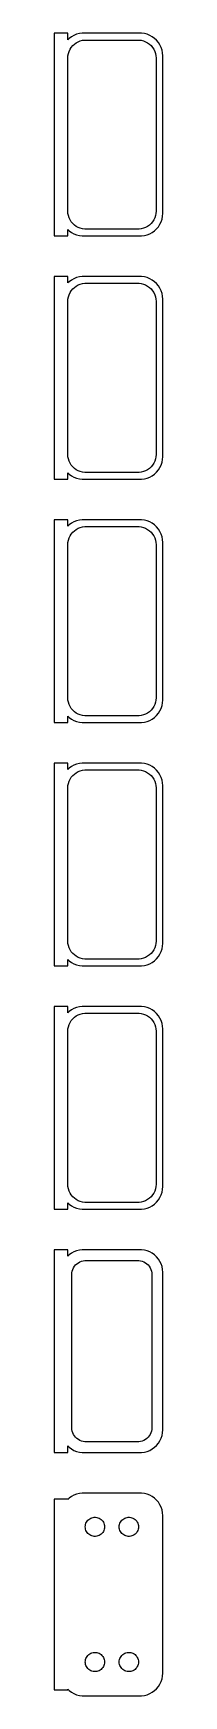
# Model space of a CAD drawing. Header units: metres. Extents: x -13 to 11, y 788 to 1588.
# Drawn here: x -12.8 to 11.2, y 787.5 to 1156.5 of the extents above; entities that cross this region are included whole.
import ezdxf

# ---------------------------------------------------------------- set-up
doc = ezdxf.new("R2010")
doc.units = ezdxf.units.M

msp = doc.modelspace()

# ---------------------------------------------------------------- linework, layer by layer
for p, q in [((-9.75, 1156.49), (-12.75, 1156.49)), ((-12.75, 1156.49), (-12.75, 1111.51)), ((-9.75, 1155.06), (-9.75, 1156.49)), ((-9.43712, 1155.35), (-9.75, 1155.06)), ((-8.92912, 1155.72), (-9.43712, 1155.35)), ((-8.37889, 1156.02), (-8.92912, 1155.72)), ((-7.79507, 1156.26), (-8.37889, 1156.02)), ((-7.1869, 1156.41), (-7.79507, 1156.26)), ((-6.56395, 1156.49), (-7.1869, 1156.41)), ((-6.98605, 1154.8), (-6.49951, 1154.93)), ((6.56395, 1156.49), (-6.56395, 1156.49)), ((-6.49951, 1154.93), (-6.00116, 1154.99)), ((-6.00116, 1154.99), (6.00116, 1154.99)), ((6.00116, 1154.99), (6.49951, 1154.93)), ((6.49951, 1154.93), (6.98605, 1154.8)), ((7.1869, 1156.41), (6.56395, 1156.49)), ((7.79507, 1156.26), (7.1869, 1156.41)), ((8.37889, 1156.02), (7.79507, 1156.26)), ((8.92912, 1155.72), (8.37889, 1156.02)), ((9.43712, 1155.35), (8.92912, 1155.72)), ((9.89484, 1154.92), (9.43712, 1155.35)), ((10.2951, 1154.44), (9.89484, 1154.92)), ((-9.75, 1151), (-9.71844, 1151.5)), ((-9.71844, 1151.5), (-9.62433, 1151.99)), ((-9.62433, 1151.99), (-9.4691, 1152.47)), ((-9.4691, 1152.47), (-9.25522, 1152.93)), ((-9.25522, 1152.93), (-8.98605, 1153.35)), ((-8.98605, 1153.35), (-8.66586, 1153.74)), ((-8.66586, 1153.74), (-8.29968, 1154.08)), ((-8.29968, 1154.08), (-7.8933, 1154.38)), ((-7.8933, 1154.38), (-7.45311, 1154.62)), ((-7.45311, 1154.62), (-6.98605, 1154.8)), ((6.98605, 1154.8), (7.45311, 1154.62)), ((7.45311, 1154.62), (7.8933, 1154.38)), ((7.8933, 1154.38), (8.29968, 1154.08)), ((8.29968, 1154.08), (8.66586, 1153.74)), ((8.66586, 1153.74), (8.98605, 1153.35)), ((8.98605, 1153.35), (9.25522, 1152.93)), ((9.25522, 1152.93), (9.4691, 1152.47)), ((9.4691, 1152.47), (9.62433, 1151.99)), ((9.62433, 1151.99), (9.71844, 1151.5)), ((9.71844, 1151.5), (9.75, 1151)), ((10.6315, 1153.91), (10.2951, 1154.44)), ((10.8989, 1153.34), (10.6315, 1153.91)), ((11.0929, 1152.74), (10.8989, 1153.34)), ((11.2106, 1152.13), (11.0929, 1152.74)), ((11.25, 1151.5), (11.2106, 1152.13)), ((11.25, 1116.5), (11.25, 1151.5)), ((-9.75, 1117), (-9.75, 1151)), ((9.75, 1151), (9.75, 1117)), ((-9.71844, 1116.5), (-9.75, 1117)), ((-9.62433, 1116.01), (-9.71844, 1116.5)), ((-9.4691, 1115.53), (-9.62433, 1116.01)), ((-9.25522, 1115.07), (-9.4691, 1115.53)), ((-8.98605, 1114.65), (-9.25522, 1115.07)), ((-8.66586, 1114.26), (-8.98605, 1114.65)), ((8.98605, 1114.65), (8.66586, 1114.26)), ((9.25522, 1115.07), (8.98605, 1114.65)), ((9.4691, 1115.53), (9.25522, 1115.07)), ((9.62433, 1116.01), (9.4691, 1115.53)), ((9.71844, 1116.5), (9.62433, 1116.01)), ((9.75, 1117), (9.71844, 1116.5)), ((10.6315, 1114.09), (10.8989, 1114.66)), ((10.8989, 1114.66), (11.0929, 1115.26)), ((11.0929, 1115.26), (11.2106, 1115.87)), ((11.2106, 1115.87), (11.25, 1116.5)), ((-12.75, 1111.51), (-9.75, 1111.51)), ((-9.75, 1112.94), (-9.43712, 1112.65)), ((-9.75, 1111.51), (-9.75, 1112.94)), ((-9.43712, 1112.65), (-8.92912, 1112.28)), ((-8.92912, 1112.28), (-8.37889, 1111.98)), ((-8.29968, 1113.92), (-8.66586, 1114.26)), ((-8.37889, 1111.98), (-7.79507, 1111.74)), ((-7.8933, 1113.62), (-8.29968, 1113.92)), ((-7.45311, 1113.38), (-7.8933, 1113.62)), ((-7.79507, 1111.74), (-7.1869, 1111.59)), ((-6.98605, 1113.2), (-7.45311, 1113.38)), ((-7.1869, 1111.59), (-6.56395, 1111.51)), ((-6.49951, 1113.07), (-6.98605, 1113.2)), ((-6.56395, 1111.51), (6.56395, 1111.51)), ((-6.00116, 1113.01), (-6.49951, 1113.07)), ((6.00116, 1113.01), (-6.00116, 1113.01)), ((6.49951, 1113.07), (6.00116, 1113.01)), ((6.98605, 1113.2), (6.49951, 1113.07)), ((6.56395, 1111.51), (7.1869, 1111.59)), ((7.45311, 1113.38), (6.98605, 1113.2)), ((7.1869, 1111.59), (7.79507, 1111.74)), ((7.8933, 1113.62), (7.45311, 1113.38)), ((7.79507, 1111.74), (8.37889, 1111.98)), ((8.29968, 1113.92), (7.8933, 1113.62)), ((8.66586, 1114.26), (8.29968, 1113.92)), ((8.37889, 1111.98), (8.92912, 1112.28)), ((8.92912, 1112.28), (9.43712, 1112.65)), ((9.43712, 1112.65), (9.89484, 1113.08)), ((9.89484, 1113.08), (10.2951, 1113.56)), ((10.2951, 1113.56), (10.6315, 1114.09)), ((-9.75, 1102.49), (-12.75, 1102.49)), ((-12.75, 1102.49), (-12.75, 1057.51)), ((-9.75, 1101.06), (-9.75, 1102.49)), ((-9.43712, 1101.35), (-9.75, 1101.06)), ((-8.92912, 1101.72), (-9.43712, 1101.35)), ((-8.98605, 1099.35), (-8.66586, 1099.74)), ((-8.37889, 1102.02), (-8.92912, 1101.72)), ((-8.66586, 1099.74), (-8.29968, 1100.08)), ((-7.79507, 1102.26), (-8.37889, 1102.02)), ((-8.29968, 1100.08), (-7.8933, 1100.38)), ((-7.8933, 1100.38), (-7.45311, 1100.62)), ((-7.1869, 1102.41), (-7.79507, 1102.26)), ((-7.45311, 1100.62), (-6.98605, 1100.8)), ((-6.56395, 1102.49), (-7.1869, 1102.41)), ((-6.98605, 1100.8), (-6.49951, 1100.93)), ((6.56395, 1102.49), (-6.56395, 1102.49)), ((-6.49951, 1100.93), (-6.00116, 1100.99)), ((-6.00116, 1100.99), (6.00116, 1100.99)), ((6.00116, 1100.99), (6.49951, 1100.93)), ((6.49951, 1100.93), (6.98605, 1100.8)), ((7.1869, 1102.41), (6.56395, 1102.49)), ((6.98605, 1100.8), (7.45311, 1100.62)), ((7.79507, 1102.26), (7.1869, 1102.41)), ((7.45311, 1100.62), (7.8933, 1100.38)), ((8.37889, 1102.02), (7.79507, 1102.26)), ((7.8933, 1100.38), (8.29968, 1100.08)), ((8.29968, 1100.08), (8.66586, 1099.74)), ((8.92912, 1101.72), (8.37889, 1102.02)), ((8.66586, 1099.74), (8.98605, 1099.35)), ((9.43712, 1101.35), (8.92912, 1101.72)), ((9.89484, 1100.92), (9.43712, 1101.35)), ((10.2951, 1100.44), (9.89484, 1100.92)), ((10.6315, 1099.91), (10.2951, 1100.44)), ((10.8989, 1099.34), (10.6315, 1099.91)), ((-9.75, 1097), (-9.71844, 1097.5)), ((-9.75, 1063), (-9.75, 1097)), ((-9.71844, 1097.5), (-9.62433, 1097.99)), ((-9.62433, 1097.99), (-9.4691, 1098.47)), ((-9.4691, 1098.47), (-9.25522, 1098.93)), ((-9.25522, 1098.93), (-8.98605, 1099.35)), ((8.98605, 1099.35), (9.25522, 1098.93)), ((9.25522, 1098.93), (9.4691, 1098.47)), ((9.4691, 1098.47), (9.62433, 1097.99)), ((9.62433, 1097.99), (9.71844, 1097.5)), ((9.71844, 1097.5), (9.75, 1097)), ((9.75, 1097), (9.75, 1063)), ((11.0929, 1098.74), (10.8989, 1099.34)), ((11.2106, 1098.13), (11.0929, 1098.74)), ((11.25, 1097.5), (11.2106, 1098.13)), ((11.25, 1062.5), (11.25, 1097.5)), ((-9.71844, 1062.5), (-9.75, 1063)), ((9.75, 1063), (9.71844, 1062.5)), ((-9.62433, 1062.01), (-9.71844, 1062.5)), ((-9.4691, 1061.53), (-9.62433, 1062.01)), ((-9.25522, 1061.07), (-9.4691, 1061.53)), ((-8.98605, 1060.65), (-9.25522, 1061.07)), ((-8.66586, 1060.26), (-8.98605, 1060.65)), ((-8.29968, 1059.92), (-8.66586, 1060.26)), ((-7.8933, 1059.62), (-8.29968, 1059.92)), ((-7.45311, 1059.38), (-7.8933, 1059.62)), ((-6.98605, 1059.2), (-7.45311, 1059.38)), ((-6.49951, 1059.07), (-6.98605, 1059.2)), ((-6.00116, 1059.01), (-6.49951, 1059.07)), ((6.00116, 1059.01), (-6.00116, 1059.01)), ((6.49951, 1059.07), (6.00116, 1059.01)), ((6.98605, 1059.2), (6.49951, 1059.07)), ((7.45311, 1059.38), (6.98605, 1059.2)), ((7.8933, 1059.62), (7.45311, 1059.38)), ((8.29968, 1059.92), (7.8933, 1059.62)), ((8.66586, 1060.26), (8.29968, 1059.92)), ((8.98605, 1060.65), (8.66586, 1060.26)), ((9.25522, 1061.07), (8.98605, 1060.65)), ((9.4691, 1061.53), (9.25522, 1061.07)), ((9.43712, 1058.65), (9.89484, 1059.08)), ((9.62433, 1062.01), (9.4691, 1061.53)), ((9.71844, 1062.5), (9.62433, 1062.01)), ((9.89484, 1059.08), (10.2951, 1059.56)), ((10.2951, 1059.56), (10.6315, 1060.09)), ((10.6315, 1060.09), (10.8989, 1060.66)), ((10.8989, 1060.66), (11.0929, 1061.26)), ((11.0929, 1061.26), (11.2106, 1061.87)), ((11.2106, 1061.87), (11.25, 1062.5)), ((-12.75, 1057.51), (-9.75, 1057.51)), ((-9.75, 1058.94), (-9.43712, 1058.65)), ((-9.75, 1057.51), (-9.75, 1058.94)), ((-9.43712, 1058.65), (-8.92912, 1058.28)), ((-8.92912, 1058.28), (-8.37889, 1057.98)), ((-8.37889, 1057.98), (-7.79507, 1057.74)), ((-7.79507, 1057.74), (-7.1869, 1057.59)), ((-7.1869, 1057.59), (-6.56395, 1057.51)), ((-6.56395, 1057.51), (6.56395, 1057.51)), ((6.56395, 1057.51), (7.1869, 1057.59)), ((7.1869, 1057.59), (7.79507, 1057.74)), ((7.79507, 1057.74), (8.37889, 1057.98)), ((8.37889, 1057.98), (8.92912, 1058.28)), ((8.92912, 1058.28), (9.43712, 1058.65)), ((-9.75, 1048.49), (-12.75, 1048.49)), ((-12.75, 1048.49), (-12.75, 1003.51)), ((-9.75, 1047.06), (-9.75, 1048.49)), ((-8.37889, 1048.02), (-8.92912, 1047.72)), ((-7.79507, 1048.26), (-8.37889, 1048.02)), ((-7.1869, 1048.41), (-7.79507, 1048.26)), ((-6.56395, 1048.49), (-7.1869, 1048.41)), ((6.56395, 1048.49), (-6.56395, 1048.49)), ((7.1869, 1048.41), (6.56395, 1048.49)), ((7.79507, 1048.26), (7.1869, 1048.41)), ((8.37889, 1048.02), (7.79507, 1048.26)), ((8.92912, 1047.72), (8.37889, 1048.02)), ((-9.43712, 1047.35), (-9.75, 1047.06)), ((-9.62433, 1043.99), (-9.4691, 1044.47)), ((-9.4691, 1044.47), (-9.25522, 1044.93)), ((-8.92912, 1047.72), (-9.43712, 1047.35)), ((-9.25522, 1044.93), (-8.98605, 1045.35)), ((-8.98605, 1045.35), (-8.66586, 1045.74)), ((-8.66586, 1045.74), (-8.29968, 1046.08)), ((-8.29968, 1046.08), (-7.8933, 1046.38)), ((-7.8933, 1046.38), (-7.45311, 1046.62)), ((-7.45311, 1046.62), (-6.98605, 1046.8)), ((-6.98605, 1046.8), (-6.49951, 1046.93)), ((-6.49951, 1046.93), (-6.00116, 1046.99)), ((-6.00116, 1046.99), (6.00116, 1046.99)), ((6.00116, 1046.99), (6.49951, 1046.93)), ((6.49951, 1046.93), (6.98605, 1046.8)), ((6.98605, 1046.8), (7.45311, 1046.62)), ((7.45311, 1046.62), (7.8933, 1046.38)), ((7.8933, 1046.38), (8.29968, 1046.08)), ((8.29968, 1046.08), (8.66586, 1045.74)), ((8.66586, 1045.74), (8.98605, 1045.35)), ((9.43712, 1047.35), (8.92912, 1047.72)), ((8.98605, 1045.35), (9.25522, 1044.93)), ((9.25522, 1044.93), (9.4691, 1044.47)), ((9.89484, 1046.92), (9.43712, 1047.35)), ((9.4691, 1044.47), (9.62433, 1043.99)), ((10.2951, 1046.44), (9.89484, 1046.92)), ((10.6315, 1045.91), (10.2951, 1046.44)), ((10.8989, 1045.34), (10.6315, 1045.91)), ((11.0929, 1044.74), (10.8989, 1045.34)), ((11.2106, 1044.13), (11.0929, 1044.74)), ((-9.75, 1043), (-9.71844, 1043.5)), ((-9.75, 1009), (-9.75, 1043)), ((-9.71844, 1043.5), (-9.62433, 1043.99)), ((9.62433, 1043.99), (9.71844, 1043.5)), ((9.71844, 1043.5), (9.75, 1043)), ((9.75, 1043), (9.75, 1009)), ((11.25, 1043.5), (11.2106, 1044.13)), ((11.25, 1008.5), (11.25, 1043.5)), ((-9.71844, 1008.5), (-9.75, 1009)), ((-9.62433, 1008.01), (-9.71844, 1008.5)), ((-9.4691, 1007.53), (-9.62433, 1008.01)), ((-9.25522, 1007.07), (-9.4691, 1007.53)), ((9.4691, 1007.53), (9.25522, 1007.07)), ((9.62433, 1008.01), (9.4691, 1007.53)), ((9.71844, 1008.5), (9.62433, 1008.01)), ((9.75, 1009), (9.71844, 1008.5)), ((11.0929, 1007.26), (11.2106, 1007.87)), ((11.2106, 1007.87), (11.25, 1008.5)), ((-9.75, 1004.94), (-9.43712, 1004.65)), ((-9.75, 1003.51), (-9.75, 1004.94)), ((-9.43712, 1004.65), (-8.92912, 1004.28)), ((-8.98605, 1006.65), (-9.25522, 1007.07)), ((-8.66586, 1006.26), (-8.98605, 1006.65)), ((-8.92912, 1004.28), (-8.37889, 1003.98)), ((-8.29968, 1005.92), (-8.66586, 1006.26)), ((-8.37889, 1003.98), (-7.79507, 1003.74)), ((-7.8933, 1005.62), (-8.29968, 1005.92)), ((-7.45311, 1005.38), (-7.8933, 1005.62)), ((-7.79507, 1003.74), (-7.1869, 1003.59)), ((-6.98605, 1005.2), (-7.45311, 1005.38)), ((-6.49951, 1005.07), (-6.98605, 1005.2)), ((-6.00116, 1005.01), (-6.49951, 1005.07)), ((6.00116, 1005.01), (-6.00116, 1005.01)), ((6.49951, 1005.07), (6.00116, 1005.01)), ((6.98605, 1005.2), (6.49951, 1005.07)), ((7.45311, 1005.38), (6.98605, 1005.2)), ((7.1869, 1003.59), (7.79507, 1003.74)), ((7.8933, 1005.62), (7.45311, 1005.38)), ((7.79507, 1003.74), (8.37889, 1003.98)), ((8.29968, 1005.92), (7.8933, 1005.62)), ((8.66586, 1006.26), (8.29968, 1005.92)), ((8.37889, 1003.98), (8.92912, 1004.28)), ((8.98605, 1006.65), (8.66586, 1006.26)), ((8.92912, 1004.28), (9.43712, 1004.65)), ((9.25522, 1007.07), (8.98605, 1006.65)), ((9.43712, 1004.65), (9.89484, 1005.08)), ((9.89484, 1005.08), (10.2951, 1005.56)), ((10.2951, 1005.56), (10.6315, 1006.09)), ((10.6315, 1006.09), (10.8989, 1006.66)), ((10.8989, 1006.66), (11.0929, 1007.26)), ((-12.75, 1003.51), (-9.75, 1003.51)), ((-7.1869, 1003.59), (-6.56395, 1003.51)), ((-6.56395, 1003.51), (6.56395, 1003.51)), ((6.56395, 1003.51), (7.1869, 1003.59)), ((-9.75, 994.49), (-12.75, 994.49)), ((-12.75, 994.49), (-12.75, 949.51)), ((-9.75, 993.059), (-9.75, 994.49)), ((-9.43712, 993.353), (-9.75, 993.059)), ((-8.92912, 993.722), (-9.43712, 993.353)), ((-8.37889, 994.024), (-8.92912, 993.722)), ((-7.79507, 994.255), (-8.37889, 994.024)), ((-7.8933, 992.377), (-7.45311, 992.619)), ((-7.1869, 994.411), (-7.79507, 994.255)), ((-7.45311, 992.619), (-6.98605, 992.804)), ((-6.56395, 994.49), (-7.1869, 994.411)), ((-6.98605, 992.804), (-6.49951, 992.929)), ((6.56395, 994.49), (-6.56395, 994.49)), ((-6.49951, 992.929), (-6.00116, 992.992)), ((-6.00116, 992.992), (6.00116, 992.992)), ((6.00116, 992.992), (6.49951, 992.929)), ((6.49951, 992.929), (6.98605, 992.804)), ((7.1869, 994.411), (6.56395, 994.49)), ((6.98605, 992.804), (7.45311, 992.619)), ((7.79507, 994.255), (7.1869, 994.411)), ((7.45311, 992.619), (7.8933, 992.377)), ((8.37889, 994.024), (7.79507, 994.255)), ((8.92912, 993.722), (8.37889, 994.024)), ((9.43712, 993.353), (8.92912, 993.722)), ((9.89484, 992.923), (9.43712, 993.353)), ((10.2951, 992.439), (9.89484, 992.923)), ((-9.75, 989), (-9.71844, 989.501)), ((-9.75, 955), (-9.75, 989)), ((-9.71844, 989.501), (-9.62433, 989.995)), ((-9.62433, 989.995), (-9.4691, 990.472)), ((-9.4691, 990.472), (-9.25522, 990.927)), ((-9.25522, 990.927), (-8.98605, 991.351)), ((-8.98605, 991.351), (-8.66586, 991.738)), ((-8.66586, 991.738), (-8.29968, 992.082)), ((-8.29968, 992.082), (-7.8933, 992.377)), ((7.8933, 992.377), (8.29968, 992.082)), ((8.29968, 992.082), (8.66586, 991.738)), ((8.66586, 991.738), (8.98605, 991.351)), ((8.98605, 991.351), (9.25522, 990.927)), ((9.25522, 990.927), (9.4691, 990.472)), ((9.4691, 990.472), (9.62433, 989.995)), ((9.62433, 989.995), (9.71844, 989.501)), ((9.71844, 989.501), (9.75, 989)), ((9.75, 989), (9.75, 955)), ((10.6315, 991.909), (10.2951, 992.439)), ((10.8989, 991.341), (10.6315, 991.909)), ((11.0929, 990.743), (10.8989, 991.341)), ((11.2106, 990.127), (11.0929, 990.743)), ((11.25, 989.5), (11.2106, 990.127)), ((11.25, 954.5), (11.25, 989.5)), ((-9.71844, 954.499), (-9.75, 955)), ((-9.62433, 954.005), (-9.71844, 954.499)), ((-9.4691, 953.528), (-9.62433, 954.005)), ((-9.25522, 953.073), (-9.4691, 953.528)), ((-8.98605, 952.649), (-9.25522, 953.073)), ((-8.66586, 952.262), (-8.98605, 952.649)), ((-8.29968, 951.918), (-8.66586, 952.262)), ((8.66586, 952.262), (8.29968, 951.918)), ((8.98605, 952.649), (8.66586, 952.262)), ((9.25522, 953.073), (8.98605, 952.649)), ((9.4691, 953.528), (9.25522, 953.073)), ((9.62433, 954.005), (9.4691, 953.528)), ((9.71844, 954.499), (9.62433, 954.005)), ((9.75, 955), (9.71844, 954.499)), ((10.2951, 951.561), (10.6315, 952.091)), ((10.6315, 952.091), (10.8989, 952.659)), ((10.8989, 952.659), (11.0929, 953.257)), ((11.0929, 953.257), (11.2106, 953.873)), ((11.2106, 953.873), (11.25, 954.5)), ((-12.75, 949.51), (-9.75, 949.51)), ((-9.75, 950.941), (-9.43712, 950.647)), ((-9.75, 949.51), (-9.75, 950.941)), ((-9.43712, 950.647), (-8.92912, 950.278)), ((-8.92912, 950.278), (-8.37889, 949.976)), ((-8.37889, 949.976), (-7.79507, 949.745)), ((-7.8933, 951.623), (-8.29968, 951.918)), ((-7.45311, 951.381), (-7.8933, 951.623)), ((-7.79507, 949.745), (-7.1869, 949.589)), ((-6.98605, 951.196), (-7.45311, 951.381)), ((-7.1869, 949.589), (-6.56395, 949.51)), ((-6.49951, 951.071), (-6.98605, 951.196)), ((-6.56395, 949.51), (6.56395, 949.51)), ((-6.00116, 951.008), (-6.49951, 951.071)), ((6.00116, 951.008), (-6.00116, 951.008)), ((6.49951, 951.071), (6.00116, 951.008)), ((6.98605, 951.196), (6.49951, 951.071)), ((6.56395, 949.51), (7.1869, 949.589)), ((7.45311, 951.381), (6.98605, 951.196)), ((7.1869, 949.589), (7.79507, 949.745)), ((7.8933, 951.623), (7.45311, 951.381)), ((7.79507, 949.745), (8.37889, 949.976)), ((8.29968, 951.918), (7.8933, 951.623)), ((8.37889, 949.976), (8.92912, 950.278)), ((8.92912, 950.278), (9.43712, 950.647)), ((9.43712, 950.647), (9.89484, 951.077)), ((9.89484, 951.077), (10.2951, 951.561)), ((-9.75, 940.49), (-12.75, 940.49)), ((-12.75, 940.49), (-12.75, 895.51)), ((-9.75, 939.059), (-9.75, 940.49)), ((-9.43712, 939.353), (-9.75, 939.059)), ((-8.92912, 939.722), (-9.43712, 939.353)), ((-9.25522, 936.927), (-8.98605, 937.351)), ((-8.98605, 937.351), (-8.66586, 937.738)), ((-8.37889, 940.024), (-8.92912, 939.722)), ((-8.66586, 937.738), (-8.29968, 938.082)), ((-7.79507, 940.255), (-8.37889, 940.024)), ((-8.29968, 938.082), (-7.8933, 938.377)), ((-7.8933, 938.377), (-7.45311, 938.619)), ((-7.1869, 940.411), (-7.79507, 940.255)), ((-7.45311, 938.619), (-6.98605, 938.804)), ((-6.56395, 940.49), (-7.1869, 940.411)), ((-6.98605, 938.804), (-6.49951, 938.929)), ((6.56395, 940.49), (-6.56395, 940.49)), ((-6.49951, 938.929), (-6.00116, 938.992)), ((-6.00116, 938.992), (6.00116, 938.992)), ((6.00116, 938.992), (6.49951, 938.929)), ((6.49951, 938.929), (6.98605, 938.804)), ((7.1869, 940.411), (6.56395, 940.49)), ((6.98605, 938.804), (7.45311, 938.619)), ((7.79507, 940.255), (7.1869, 940.411)), ((7.45311, 938.619), (7.8933, 938.377)), ((8.37889, 940.024), (7.79507, 940.255)), ((7.8933, 938.377), (8.29968, 938.082)), ((8.29968, 938.082), (8.66586, 937.738)), ((8.92912, 939.722), (8.37889, 940.024)), ((8.66586, 937.738), (8.98605, 937.351)), ((9.43712, 939.353), (8.92912, 939.722)), ((8.98605, 937.351), (9.25522, 936.927)), ((9.89484, 938.923), (9.43712, 939.353)), ((10.2951, 938.439), (9.89484, 938.923)), ((10.6315, 937.909), (10.2951, 938.439)), ((10.8989, 937.341), (10.6315, 937.909)), ((11.0929, 936.743), (10.8989, 937.341)), ((-9.75, 935), (-9.71844, 935.501)), ((-9.75, 901), (-9.75, 935)), ((-9.71844, 935.501), (-9.62433, 935.995)), ((-9.62433, 935.995), (-9.4691, 936.472)), ((-9.4691, 936.472), (-9.25522, 936.927)), ((9.25522, 936.927), (9.4691, 936.472)), ((9.4691, 936.472), (9.62433, 935.995)), ((9.62433, 935.995), (9.71844, 935.501)), ((9.71844, 935.501), (9.75, 935)), ((9.75, 935), (9.75, 901)), ((11.2106, 936.127), (11.0929, 936.743)), ((11.25, 935.5), (11.2106, 936.127)), ((11.25, 900.5), (11.25, 935.5)), ((-9.71844, 900.499), (-9.75, 901)), ((-9.62433, 900.005), (-9.71844, 900.499)), ((9.71844, 900.499), (9.62433, 900.005)), ((9.75, 901), (9.71844, 900.499)), ((11.2106, 899.873), (11.25, 900.5)), ((-9.75, 896.941), (-9.43712, 896.647)), ((-9.75, 895.51), (-9.75, 896.941)), ((-9.4691, 899.528), (-9.62433, 900.005)), ((-9.25522, 899.073), (-9.4691, 899.528)), ((-9.43712, 896.647), (-8.92912, 896.278)), ((-8.98605, 898.649), (-9.25522, 899.073)), ((-8.66586, 898.262), (-8.98605, 898.649)), ((-8.29968, 897.918), (-8.66586, 898.262)), ((-7.8933, 897.623), (-8.29968, 897.918)), ((-7.45311, 897.381), (-7.8933, 897.623)), ((-6.98605, 897.196), (-7.45311, 897.381)), ((-6.49951, 897.071), (-6.98605, 897.196)), ((-6.00116, 897.008), (-6.49951, 897.071)), ((6.00116, 897.008), (-6.00116, 897.008)), ((6.49951, 897.071), (6.00116, 897.008)), ((6.98605, 897.196), (6.49951, 897.071)), ((7.45311, 897.381), (6.98605, 897.196)), ((7.8933, 897.623), (7.45311, 897.381)), ((8.29968, 897.918), (7.8933, 897.623)), ((8.66586, 898.262), (8.29968, 897.918)), ((8.98605, 898.649), (8.66586, 898.262)), ((8.92912, 896.278), (9.43712, 896.647)), ((9.25522, 899.073), (8.98605, 898.649)), ((9.4691, 899.528), (9.25522, 899.073)), ((9.43712, 896.647), (9.89484, 897.077)), ((9.62433, 900.005), (9.4691, 899.528)), ((9.89484, 897.077), (10.2951, 897.561)), ((10.2951, 897.561), (10.6315, 898.091)), ((10.6315, 898.091), (10.8989, 898.659)), ((10.8989, 898.659), (11.0929, 899.257)), ((11.0929, 899.257), (11.2106, 899.873)), ((-12.75, 895.51), (-9.75, 895.51)), ((-8.92912, 896.278), (-8.37889, 895.976)), ((-8.37889, 895.976), (-7.79507, 895.745)), ((-7.79507, 895.745), (-7.1869, 895.589)), ((-7.1869, 895.589), (-6.56395, 895.51)), ((-6.56395, 895.51), (6.56395, 895.51)), ((6.56395, 895.51), (7.1869, 895.589)), ((7.1869, 895.589), (7.79507, 895.745)), ((7.79507, 895.745), (8.37889, 895.976)), ((8.37889, 895.976), (8.92912, 896.278)), ((-9.75, 886.479), (-12.75, 886.479)), ((-12.75, 886.479), (-12.75, 841.521)), ((-9.75, 885.059), (-9.75, 886.479)), ((-8.92912, 885.722), (-9.43712, 885.353)), ((-8.37889, 886.024), (-8.92912, 885.722)), ((-7.79507, 886.255), (-8.37889, 886.024)), ((-7.1869, 886.411), (-7.79507, 886.255)), ((-6.56395, 886.49), (-7.1869, 886.411)), ((6.56395, 886.49), (-6.56395, 886.49)), ((7.1869, 886.411), (6.56395, 886.49)), ((7.79507, 886.255), (7.1869, 886.411)), ((8.37889, 886.024), (7.79507, 886.255)), ((8.92912, 885.722), (8.37889, 886.024)), ((9.43712, 885.353), (8.92912, 885.722)), ((-9.43712, 885.353), (-9.75, 885.059)), ((-8.76512, 881.774), (-8.64432, 882.146)), ((-8.64432, 882.146), (-8.47786, 882.5)), ((-8.47786, 882.5), (-8.2684, 882.83)), ((-8.2684, 882.83), (-8.01921, 883.131)), ((-8.01921, 883.131), (-7.73424, 883.399)), ((-7.73424, 883.399), (-7.41798, 883.628)), ((-7.41798, 883.628), (-7.07541, 883.817)), ((-7.07541, 883.817), (-6.71194, 883.961)), ((-6.71194, 883.961), (-6.3333, 884.058)), ((-6.3333, 884.058), (-5.94545, 884.107)), ((-5.94545, 884.107), (5.94545, 884.107)), ((5.94545, 884.107), (6.3333, 884.058)), ((6.3333, 884.058), (6.71194, 883.961)), ((6.71194, 883.961), (7.07541, 883.817)), ((7.07541, 883.817), (7.41798, 883.628)), ((7.41798, 883.628), (7.73424, 883.399)), ((7.73424, 883.399), (8.01921, 883.131)), ((8.01921, 883.131), (8.2684, 882.83)), ((8.2684, 882.83), (8.47786, 882.5)), ((8.47786, 882.5), (8.64432, 882.146)), ((8.64432, 882.146), (8.76512, 881.774)), ((9.89484, 884.923), (9.43712, 885.353)), ((10.2951, 884.439), (9.89484, 884.923)), ((10.6315, 883.909), (10.2951, 884.439)), ((10.8989, 883.341), (10.6315, 883.909)), ((11.0929, 882.743), (10.8989, 883.341)), ((11.2106, 882.127), (11.0929, 882.743)), ((11.25, 881.5), (11.2106, 882.127)), ((-8.86292, 881), (-8.83836, 881.39)), ((-8.86292, 847), (-8.86292, 881)), ((-8.83836, 881.39), (-8.76512, 881.774)), ((8.76512, 881.774), (8.83836, 881.39)), ((8.83836, 881.39), (8.86292, 881)), ((8.86292, 881), (8.86292, 847)), ((11.25, 846.5), (11.25, 881.5)), ((-8.83836, 846.61), (-8.86292, 847)), ((-8.76512, 846.226), (-8.83836, 846.61)), ((-8.64432, 845.854), (-8.76512, 846.226)), ((-8.47786, 845.5), (-8.64432, 845.854)), ((-8.2684, 845.17), (-8.47786, 845.5)), ((-8.01921, 844.869), (-8.2684, 845.17)), ((8.2684, 845.17), (8.01921, 844.869)), ((8.47786, 845.5), (8.2684, 845.17)), ((8.64432, 845.854), (8.47786, 845.5)), ((8.76512, 846.226), (8.64432, 845.854)), ((8.83836, 846.61), (8.76512, 846.226)), ((8.86292, 847), (8.83836, 846.61)), ((10.8989, 844.659), (11.0929, 845.257)), ((11.0929, 845.257), (11.2106, 845.873)), ((11.2106, 845.873), (11.25, 846.5)), ((-12.75, 841.521), (-9.75, 841.521)), ((-9.75, 841.521), (-9.75, 842.941)), ((-9.75, 842.941), (-9.43712, 842.647)), ((-9.43712, 842.647), (-8.92912, 842.278)), ((-8.92912, 842.278), (-8.37889, 841.976)), ((-8.37889, 841.976), (-7.79507, 841.745)), ((-7.73424, 844.601), (-8.01921, 844.869)), ((-7.79507, 841.745), (-7.1869, 841.589)), ((-7.41798, 844.372), (-7.73424, 844.601)), ((-7.07541, 844.183), (-7.41798, 844.372)), ((-7.1869, 841.589), (-6.56395, 841.51)), ((-6.71194, 844.039), (-7.07541, 844.183)), ((-6.3333, 843.942), (-6.71194, 844.039)), ((-6.56395, 841.51), (6.56395, 841.51)), ((-5.94545, 843.893), (-6.3333, 843.942)), ((5.94545, 843.893), (-5.94545, 843.893)), ((6.3333, 843.942), (5.94545, 843.893)), ((6.71194, 844.039), (6.3333, 843.942)), ((6.56395, 841.51), (7.1869, 841.589)), ((7.07541, 844.183), (6.71194, 844.039)), ((7.41798, 844.372), (7.07541, 844.183)), ((7.1869, 841.589), (7.79507, 841.745)), ((7.73424, 844.601), (7.41798, 844.372)), ((8.01921, 844.869), (7.73424, 844.601)), ((7.79507, 841.745), (8.37889, 841.976)), ((8.37889, 841.976), (8.92912, 842.278)), ((8.92912, 842.278), (9.43712, 842.647)), ((9.43712, 842.647), (9.89484, 843.077)), ((9.89484, 843.077), (10.2951, 843.561)), ((10.2951, 843.561), (10.6315, 844.091)), ((10.6315, 844.091), (10.8989, 844.659)), ((-9.75, 831.153), (-12.75, 831.153)), ((-12.75, 831.153), (-12.75, 788.847)), ((-9.43712, 831.353), (-9.75, 831.059)), ((-9.75, 831.059), (-9.75, 831.153)), ((-8.92912, 831.722), (-9.43712, 831.353)), ((-8.37889, 832.024), (-8.92912, 831.722)), ((-7.79507, 832.255), (-8.37889, 832.024)), ((-7.1869, 832.411), (-7.79507, 832.255)), ((-6.56395, 832.49), (-7.1869, 832.411)), ((6.56395, 832.49), (-6.56395, 832.49)), ((7.1869, 832.411), (6.56395, 832.49)), ((7.79507, 832.255), (7.1869, 832.411)), ((8.37889, 832.024), (7.79507, 832.255)), ((8.92912, 831.722), (8.37889, 832.024)), ((9.43712, 831.353), (8.92912, 831.722)), ((9.89484, 830.923), (9.43712, 831.353)), ((10.2951, 830.439), (9.89484, 830.923)), ((10.6315, 829.909), (10.2951, 830.439)), ((-5.30655, 826.462), (-5.11108, 826.645)), ((-5.11108, 826.645), (-4.89413, 826.803)), ((-4.89413, 826.803), (-4.65915, 826.932)), ((-4.65915, 826.932), (-4.40984, 827.031)), ((-4.40984, 827.031), (-4.1501, 827.097)), ((-4.1501, 827.097), (-3.88406, 827.131)), ((-3.88406, 827.131), (-3.61592, 827.131)), ((-3.61592, 827.131), (-3.34988, 827.097)), ((-3.34988, 827.097), (-3.09015, 827.031)), ((-3.09015, 827.031), (-2.84084, 826.932)), ((-2.84084, 826.932), (-2.60585, 826.803)), ((-2.60585, 826.803), (-2.3889, 826.645)), ((-2.3889, 826.645), (-2.19344, 826.462)), ((2.19344, 826.462), (2.3889, 826.645)), ((2.3889, 826.645), (2.60585, 826.803)), ((2.60585, 826.803), (2.84084, 826.932)), ((2.84084, 826.932), (3.09015, 827.031)), ((3.09015, 827.031), (3.34988, 827.097)), ((3.34988, 827.097), (3.61592, 827.131)), ((3.61592, 827.131), (3.88406, 827.131)), ((3.88406, 827.131), (4.1501, 827.097)), ((4.1501, 827.097), (4.40984, 827.031)), ((4.40984, 827.031), (4.65915, 826.932)), ((4.65915, 826.932), (4.89413, 826.803)), ((4.89413, 826.803), (5.11108, 826.645)), ((5.11108, 826.645), (5.30655, 826.462)), ((10.8989, 829.341), (10.6315, 829.909)), ((11.0929, 828.743), (10.8989, 829.341)), ((11.2106, 828.127), (11.0929, 828.743)), ((11.25, 827.5), (11.2106, 828.127)), ((11.25, 792.5), (11.25, 827.5)), ((-5.88528, 825), (-5.86845, 825.268)), ((-5.86845, 824.732), (-5.88528, 825)), ((-5.86845, 825.268), (-5.81821, 825.531)), ((-5.81821, 824.469), (-5.86845, 824.732)), ((-5.81821, 825.531), (-5.73534, 825.786)), ((-5.73534, 824.214), (-5.81821, 824.469)), ((-5.73534, 825.786), (-5.62117, 826.029)), ((-5.62117, 823.971), (-5.73534, 824.214)), ((-5.62117, 826.029), (-5.47748, 826.255)), ((-5.47748, 823.745), (-5.62117, 823.971)), ((-5.47748, 826.255), (-5.30655, 826.462)), ((-5.30655, 823.538), (-5.47748, 823.745)), ((-5.11108, 823.355), (-5.30655, 823.538)), ((-4.89413, 823.197), (-5.11108, 823.355)), ((-4.65915, 823.068), (-4.89413, 823.197)), ((-4.40984, 822.969), (-4.65915, 823.068)), ((-4.1501, 822.903), (-4.40984, 822.969)), ((-3.88406, 822.869), (-4.1501, 822.903)), ((-3.61592, 822.869), (-3.88406, 822.869)), ((-3.34988, 822.903), (-3.61592, 822.869)), ((-3.09015, 822.969), (-3.34988, 822.903)), ((-2.84084, 823.068), (-3.09015, 822.969)), ((-2.60585, 823.197), (-2.84084, 823.068)), ((-2.3889, 823.355), (-2.60585, 823.197)), ((-2.19344, 823.538), (-2.3889, 823.355)), ((-2.19344, 826.462), (-2.02251, 826.255)), ((-2.02251, 823.745), (-2.19344, 823.538)), ((-2.02251, 826.255), (-1.87881, 826.029)), ((-1.87881, 823.971), (-2.02251, 823.745)), ((-1.87881, 826.029), (-1.76465, 825.786)), ((-1.76465, 824.214), (-1.87881, 823.971)), ((-1.76465, 825.786), (-1.68178, 825.531)), ((-1.68178, 824.469), (-1.76465, 824.214)), ((-1.68178, 825.531), (-1.63153, 825.268)), ((-1.63153, 824.732), (-1.68178, 824.469)), ((-1.63153, 825.268), (-1.6147, 825)), ((-1.6147, 825), (-1.63153, 824.732)), ((1.6147, 825), (1.63153, 825.268)), ((1.63153, 824.732), (1.6147, 825)), ((1.63153, 825.268), (1.68178, 825.531)), ((1.68178, 824.469), (1.63153, 824.732)), ((1.68178, 825.531), (1.76465, 825.786)), ((1.76465, 824.214), (1.68178, 824.469)), ((1.76465, 825.786), (1.87881, 826.029)), ((1.87881, 823.971), (1.76465, 824.214)), ((1.87881, 826.029), (2.02251, 826.255)), ((2.02251, 823.745), (1.87881, 823.971)), ((2.02251, 826.255), (2.19344, 826.462)), ((2.19344, 823.538), (2.02251, 823.745)), ((2.3889, 823.355), (2.19344, 823.538)), ((2.60585, 823.197), (2.3889, 823.355)), ((2.84084, 823.068), (2.60585, 823.197)), ((3.09015, 822.969), (2.84084, 823.068)), ((3.34988, 822.903), (3.09015, 822.969)), ((3.61592, 822.869), (3.34988, 822.903)), ((3.88406, 822.869), (3.61592, 822.869)), ((4.1501, 822.903), (3.88406, 822.869)), ((4.40984, 822.969), (4.1501, 822.903)), ((4.65915, 823.068), (4.40984, 822.969)), ((4.89413, 823.197), (4.65915, 823.068)), ((5.11108, 823.355), (4.89413, 823.197)), ((5.30655, 823.538), (5.11108, 823.355)), ((5.30655, 826.462), (5.47748, 826.255)), ((5.47748, 823.745), (5.30655, 823.538)), ((5.47748, 826.255), (5.62117, 826.029)), ((5.62117, 823.971), (5.47748, 823.745)), ((5.62117, 826.029), (5.73534, 825.786)), ((5.73534, 824.214), (5.62117, 823.971)), ((5.73534, 825.786), (5.81821, 825.531)), ((5.81821, 824.469), (5.73534, 824.214)), ((5.81821, 825.531), (5.86845, 825.268)), ((5.86845, 824.732), (5.81821, 824.469)), ((5.86845, 825.268), (5.88528, 825)), ((5.88528, 825), (5.86845, 824.732)), ((-4.65915, 796.932), (-4.40984, 797.031)), ((-4.40984, 797.031), (-4.1501, 797.097)), ((-4.1501, 797.097), (-3.88406, 797.131)), ((-3.88406, 797.131), (-3.61592, 797.131)), ((-3.61592, 797.131), (-3.34988, 797.097)), ((-3.34988, 797.097), (-3.09015, 797.031)), ((-3.09015, 797.031), (-2.84084, 796.932)), ((2.84084, 796.932), (3.09015, 797.031)), ((3.09015, 797.031), (3.34988, 797.097)), ((3.34988, 797.097), (3.61592, 797.131)), ((3.61592, 797.131), (3.88406, 797.131)), ((3.88406, 797.131), (4.1501, 797.097)), ((4.1501, 797.097), (4.40984, 797.031)), ((4.40984, 797.031), (4.65915, 796.932)), ((-5.88528, 795), (-5.86845, 795.268)), ((-5.86845, 794.732), (-5.88528, 795)), ((-5.86845, 795.268), (-5.81821, 795.531)), ((-5.81821, 794.469), (-5.86845, 794.732)), ((-5.81821, 795.531), (-5.73534, 795.786)), ((-5.73534, 794.214), (-5.81821, 794.469)), ((-5.73534, 795.786), (-5.62117, 796.029)), ((-5.62117, 793.971), (-5.73534, 794.214)), ((-5.62117, 796.029), (-5.47748, 796.255)), ((-5.47748, 793.745), (-5.62117, 793.971)), ((-5.47748, 796.255), (-5.30655, 796.462)), ((-5.30655, 793.538), (-5.47748, 793.745)), ((-5.30655, 796.462), (-5.11108, 796.645)), ((-5.11108, 793.355), (-5.30655, 793.538)), ((-5.11108, 796.645), (-4.89413, 796.803)), ((-4.89413, 793.197), (-5.11108, 793.355)), ((-4.89413, 796.803), (-4.65915, 796.932)), ((-2.84084, 796.932), (-2.60585, 796.803)), ((-2.60585, 796.803), (-2.3889, 796.645)), ((-2.3889, 793.355), (-2.60585, 793.197)), ((-2.3889, 796.645), (-2.19344, 796.462)), ((-2.19344, 793.538), (-2.3889, 793.355)), ((-2.19344, 796.462), (-2.02251, 796.255)), ((-2.02251, 793.745), (-2.19344, 793.538)), ((-2.02251, 796.255), (-1.87881, 796.029)), ((-1.87881, 793.971), (-2.02251, 793.745)), ((-1.87881, 796.029), (-1.76465, 795.786)), ((-1.76465, 794.214), (-1.87881, 793.971)), ((-1.76465, 795.786), (-1.68178, 795.531)), ((-1.68178, 794.469), (-1.76465, 794.214)), ((-1.68178, 795.531), (-1.63153, 795.268)), ((-1.63153, 794.732), (-1.68178, 794.469)), ((-1.63153, 795.268), (-1.6147, 795)), ((-1.6147, 795), (-1.63153, 794.732)), ((1.6147, 795), (1.63153, 795.268)), ((1.63153, 794.732), (1.6147, 795)), ((1.63153, 795.268), (1.68178, 795.531)), ((1.68178, 794.469), (1.63153, 794.732)), ((1.68178, 795.531), (1.76465, 795.786)), ((1.76465, 794.214), (1.68178, 794.469)), ((1.76465, 795.786), (1.87881, 796.029)), ((1.87881, 793.971), (1.76465, 794.214)), ((1.87881, 796.029), (2.02251, 796.255)), ((2.02251, 793.745), (1.87881, 793.971)), ((2.02251, 796.255), (2.19344, 796.462)), ((2.19344, 793.538), (2.02251, 793.745)), ((2.19344, 796.462), (2.3889, 796.645)), ((2.3889, 793.355), (2.19344, 793.538)), ((2.3889, 796.645), (2.60585, 796.803)), ((2.60585, 793.197), (2.3889, 793.355)), ((2.60585, 796.803), (2.84084, 796.932)), ((4.65915, 796.932), (4.89413, 796.803)), ((4.89413, 796.803), (5.11108, 796.645)), ((5.11108, 793.355), (4.89413, 793.197)), ((5.11108, 796.645), (5.30655, 796.462)), ((5.30655, 793.538), (5.11108, 793.355)), ((5.30655, 796.462), (5.47748, 796.255)), ((5.47748, 793.745), (5.30655, 793.538)), ((5.47748, 796.255), (5.62117, 796.029)), ((5.62117, 793.971), (5.47748, 793.745)), ((5.62117, 796.029), (5.73534, 795.786)), ((5.73534, 794.214), (5.62117, 793.971)), ((5.73534, 795.786), (5.81821, 795.531)), ((5.81821, 794.469), (5.73534, 794.214)), ((5.81821, 795.531), (5.86845, 795.268)), ((5.86845, 794.732), (5.81821, 794.469)), ((5.86845, 795.268), (5.88528, 795)), ((5.88528, 795), (5.86845, 794.732)), ((-4.65915, 793.068), (-4.89413, 793.197)), ((-4.40984, 792.969), (-4.65915, 793.068)), ((-4.1501, 792.903), (-4.40984, 792.969)), ((-3.88406, 792.869), (-4.1501, 792.903)), ((-3.61592, 792.869), (-3.88406, 792.869)), ((-3.34988, 792.903), (-3.61592, 792.869)), ((-3.09015, 792.969), (-3.34988, 792.903)), ((-2.84084, 793.068), (-3.09015, 792.969)), ((-2.60585, 793.197), (-2.84084, 793.068)), ((2.84084, 793.068), (2.60585, 793.197)), ((3.09015, 792.969), (2.84084, 793.068)), ((3.34988, 792.903), (3.09015, 792.969)), ((3.61592, 792.869), (3.34988, 792.903)), ((3.88406, 792.869), (3.61592, 792.869)), ((4.1501, 792.903), (3.88406, 792.869)), ((4.40984, 792.969), (4.1501, 792.903)), ((4.65915, 793.068), (4.40984, 792.969)), ((4.89413, 793.197), (4.65915, 793.068)), ((10.2951, 789.561), (10.6315, 790.091)), ((10.6315, 790.091), (10.8989, 790.659)), ((10.8989, 790.659), (11.0929, 791.257)), ((11.0929, 791.257), (11.2106, 791.873)), ((11.2106, 791.873), (11.25, 792.5)), ((-12.75, 788.847), (-9.75, 788.847)), ((-9.75, 788.847), (-9.75, 788.941)), ((-9.75, 788.941), (-9.43712, 788.647)), ((-9.43712, 788.647), (-8.92912, 788.278)), ((-8.92912, 788.278), (-8.37889, 787.976)), ((-8.37889, 787.976), (-7.79507, 787.745)), ((-7.79507, 787.745), (-7.1869, 787.589)), ((-7.1869, 787.589), (-6.56395, 787.51)), ((-6.56395, 787.51), (6.56395, 787.51)), ((6.56395, 787.51), (7.1869, 787.589)), ((7.1869, 787.589), (7.79507, 787.745)), ((7.79507, 787.745), (8.37889, 787.976)), ((8.37889, 787.976), (8.92912, 788.278)), ((8.92912, 788.278), (9.43712, 788.647)), ((9.43712, 788.647), (9.89484, 789.077)), ((9.89484, 789.077), (10.2951, 789.561))]:
    msp.add_line(p, q)

doc.saveas('drawing.dxf')
